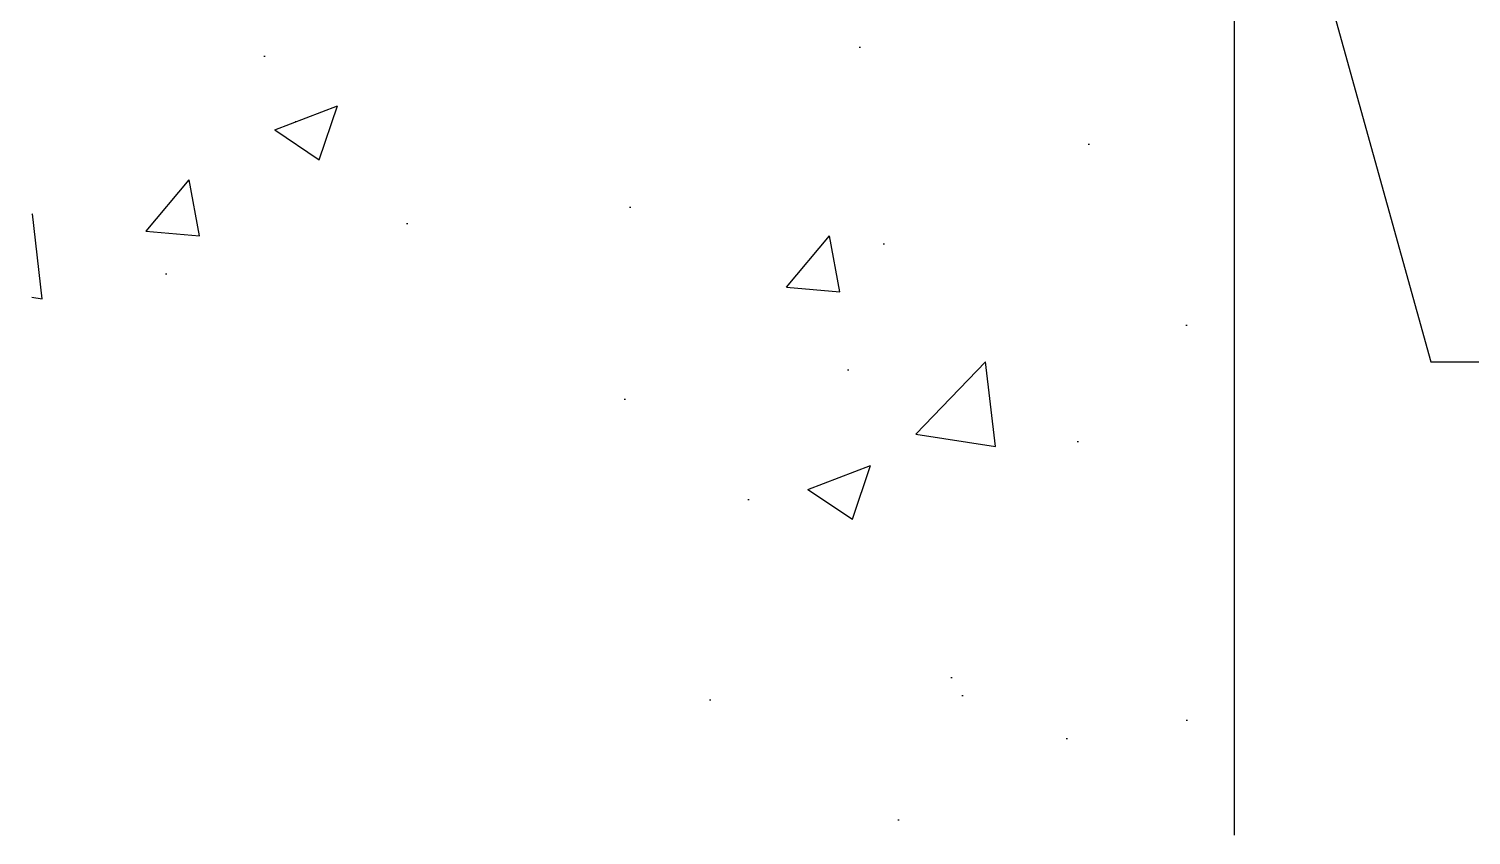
# Model space of a CAD drawing. Header units: inches. Extents: x -4.6 to 30.8, y 2.2 to 12.4.
# Drawn here: x -2.814 to 1.224, y 2.227 to 4.485 of the extents above; entities that cross this region are included whole.
import ezdxf

# ---------------------------------------------------------------- set-up
doc = ezdxf.new("R2010")
doc.units = ezdxf.units.IN
doc.header["$MEASUREMENT"] = 0
doc.layers.add('Conditions', color=1, linetype='Continuous')
doc.layers.add('Text', color=2, linetype='Continuous')
doc.styles.add('Arial', font='arial.ttf')
doc.dimstyles.new('Arial', dxfattribs={"dimtxt": 0.2425, "dimasz": 0.2425, "dimexe": 0.25, "dimexo": 0.25, "dimgap": 0.09, "dimtad": 0, "dimtih": 1, "dimtoh": 1, "dimdec": 4, "dimzin": 0, "dimdsep": 46, "dimlunit": 4, "dimtxsty": 'Arial', "dimcen": 0.09, "dimadec": 0, "dimazin": 0, "dimtfac": 1, "dimtdec": 4, "dimtofl": 0, "dimtmove": 0, "dimatfit": 3, "dimfxl": 0, "dimfrac": 2, "dimtolj": 1, "dimtzin": 0, "dimarcsym": 0})

msp = doc.modelspace()

# ---------------------------------------------------------------- hatches: boundary and pattern name
at = {"layer": 'Conditions'}
h = msp.add_hatch(dxfattribs=at)
h.set_pattern_fill('AR-CONC', color=256, scale=0.25, style=0)
h.set_pattern_definition([(50, (0, 0), (1.793150456501884, -0.1568803374564878), [0.1875, -2.0625]), (355, (0, 0), (-0.3468783340325, 1.88048033425003), [0.15, -1.65]), (100.4514, (0.1494292, -0.01307335), (1.446273454285054, 1.723598855152384), [0.159350475, -1.75285528]), (46.18420000000001, (0, 0.5), (2.668102621564111, -0.4137975358225452), [0.28125, -3.09375]), (96.6356, (0.2223418625, 0.4655167325), (2.336656763871758, 2.435294677251104), [0.23902572, -2.6292825]), (351.1842, (0, 0.5), (2.336654862834068, 2.435296502313312), [0.225, -2.475]), (21, (0.25, 0.375), (1.492267630296154, -1.006547226663347), [0.1875, -2.0625]), (326.0000000000001, (0.25, 0.375), (0.6082883298039543, 1.812875112617133), [0.15, -1.65]), (71.4514, (0.3743555825, 0.291120985), (2.100556571453725, 0.806326241774881), [0.159350475, -1.75285528]), (37.50000000000001, (0, 0), (0.03039963829322667, 0.8322346345782787), [0, -1.63, 0, -1.675, 0, -1.65625]), (7.499999999999999, (0, 0), (0.6576738436053715, 0.9860292797059006), [0, -0.955, 0, -1.5925, 0, -0.63125]), (327.5, (-0.5575, 0), (1.334556090431023, -0.0563871793359495), [0, -0.625, 0, -1.95, 0, -2.5875]), (317.5, (-0.8075, 0), (1.457965423355966, 0.2502624558307941), [0, -0.8125, 0, -1.295, 0, -1.8375])])
h.paths.add_polyline_path([(-2.813529210334274, 6.006349967967149), (-1.60781127036156, 6.006349967967149), (-1.60781127036156, 5.574283119399619), (-2.813529210334274, 5.574283119399619)])
h.paths.add_polyline_path([(-2.412726004331546, 6.429842464556509), (-2.008614476364288, 6.429842464556509), (-2.008614476364288, 6.06509996796715), (-2.412726004331546, 6.06509996796715)], flags=16)
h.paths.add_polyline_path([(-0.9054458172403529, 6.203917273448432), (0.2059849467432756, 6.203917273448432), (0.2059849467432756, 5.363548355758573), (-0.9054458172403529, 5.363548355758573)], flags=16)
h.paths.add_polyline_path([(-2.800786470127527, 3.606826830267369), (-2.744436925280318, 3.607333809143896), (-2.789273634996903, 3.595340188190068), (-2.790028698792767, 3.558501797399156)], flags=16)
edge = h.paths.add_edge_path()
edge.add_line((-1.70207356753721, 3.245207786384871), (-1.05760900999276, 3.245207786384872))
edge.add_line((-1.05760900999276, 3.245207786384872), (-1.05760900999276, 2.227406248222859))
edge.add_line((-1.05760900999276, 2.227406248222859), (0.5607196948381059, 2.227406248222859))
edge.add_line((0.5607196948381059, 2.227406248222859), (0.5607196948381059, 6.443585233091852))
edge.add_line((0.5607196948381059, 6.443585233091852), (0.5477197707015529, 6.456585157228408))
edge.add_line((0.5477197707015529, 6.456585157228408), (0.5328265516818546, 6.452118150899064))
edge.add_line((0.5328265516818546, 6.452118150899064), (0.5372935580111958, 6.467011369918762))
edge.add_line((0.5372935580111958, 6.467011369918762), (0.5104869548795882, 6.493817973050371))
edge.add_line((0.5104869548795882, 6.493817973050371), (0.4792550746666536, 6.484450420850681))
edge.add_line((0.4792550746666536, 6.484450420850681), (0.4886226268663424, 6.515682301063617))
edge.add_line((0.4886226268663424, 6.515682301063617), (0.4618160237347361, 6.542488904195221))
edge.add_line((0.4618160237347361, 6.542488904195221), (0.4469228047150371, 6.538021897865881))
edge.add_line((0.4469228047150371, 6.538021897865881), (0.451389811044379, 6.552915116885579))
edge.add_line((0.451389811044379, 6.552915116885579), (0.4245832079127707, 6.579721720017186))
edge.add_line((0.4245832079127707, 6.579721720017186), (0.3933513276998364, 6.570354167817496))
edge.add_line((0.3933513276998364, 6.570354167817496), (0.4027188798995254, 6.601586048030433))
edge.add_line((0.4027188798995254, 6.601586048030433), (0.3759122767679186, 6.628392651162041))
edge.add_line((0.3759122767679186, 6.628392651162041), (0.3610190577482201, 6.623925644832697))
edge.add_line((0.3610190577482201, 6.623925644832697), (0.3654860640775619, 6.638818863852396))
edge.add_line((0.3654860640775619, 6.638818863852396), (0.3386794609459543, 6.665625466984002))
edge.add_line((0.3386794609459543, 6.665625466984002), (0.3074475807330191, 6.656257914784314))
edge.add_line((0.3074475807330191, 6.656257914784314), (0.3168151329327084, 6.687489794997249))
edge.add_line((0.3168151329327084, 6.687489794997249), (0.290008529801101, 6.714296398128856))
edge.add_line((0.290008529801101, 6.714296398128856), (0.2751153107814033, 6.709829391799515))
edge.add_line((0.2751153107814033, 6.709829391799515), (0.2795823171107449, 6.724722610819211))
edge.add_line((0.2795823171107449, 6.724722610819211), (0.2527757139791373, 6.751529213950819))
edge.add_line((0.2527757139791373, 6.751529213950819), (0.2215438337662023, 6.742161661751131))
edge.add_line((0.2215438337662023, 6.742161661751131), (0.2309113859658913, 6.773393541964065))
edge.add_line((0.2309113859658913, 6.773393541964065), (0.2041047828342834, 6.800200145095673))
edge.add_line((0.2041047828342834, 6.800200145095673), (0.1892115638145863, 6.795733138766331))
edge.add_line((0.1892115638145863, 6.795733138766331), (0.1936785701439278, 6.810626357786029))
edge.add_line((0.1936785701439278, 6.810626357786029), (0.1668719670123208, 6.837432960917637))
edge.add_line((0.1668719670123208, 6.837432960917637), (0.1356400867993854, 6.828065408717947))
edge.add_line((0.1356400867993854, 6.828065408717947), (0.1450076389990746, 6.859297288930882))
edge.add_line((0.1450076389990746, 6.859297288930882), (0.1182010358674664, 6.88610389206249))
edge.add_line((0.1182010358674664, 6.88610389206249), (0.1033078168477692, 6.881636885733148))
edge.add_line((0.1033078168477692, 6.881636885733148), (0.1077748231771105, 6.896530104752845))
edge.add_line((0.1077748231771105, 6.896530104752845), (0.0809682200455021, 6.923336707884453))
edge.add_line((0.0809682200455021, 6.923336707884453), (0.04973633983256795, 6.913969155684763))
edge.add_line((0.04973633983256795, 6.913969155684763), (0.05910389203225733, 6.945201035897697))
edge.add_line((0.05910389203225733, 6.945201035897697), (0.03229728890064939, 6.972007639029306))
edge.add_line((0.03229728890064939, 6.972007639029306), (0.01740406988095223, 6.967540632699964))
edge.add_line((0.01740406988095223, 6.967540632699964), (0.02187107621029409, 6.982433851719662))
edge.add_line((0.02187107621029409, 6.982433851719662), (-0.00493552692131476, 7.009240454851271))
edge.add_line((-0.00493552692131476, 7.009240454851271), (-0.03616740713424865, 6.99987290265158))
edge.add_line((-0.03616740713424865, 6.99987290265158), (-0.02679985493455942, 7.031104782864515))
edge.add_line((-0.02679985493455942, 7.031104782864515), (-0.04699847753025914, 7.051303405460215))
edge.add_line((-0.04699847753025914, 7.051303405460215), (-0.06189169654995751, 7.046836399130877))
edge.add_line((-0.06189169654995751, 7.046836399130877), (-0.05742469022061562, 7.061729618150571))
edge.add_line((-0.05742469022061562, 7.061729618150571), (-0.08423129335222336, 7.08853622128218))
edge.add_line((-0.08423129335222336, 7.08853622128218), (-0.1154631735651588, 7.079168669082491))
edge.add_line((-0.1154631735651588, 7.079168669082491), (-0.1060956213654693, 7.110400549295426))
edge.add_line((-0.1060956213654693, 7.110400549295426), (-0.1329022244970766, 7.137207152427032))
edge.add_line((-0.1329022244970766, 7.137207152427032), (-0.1477954435167754, 7.13274014609769))
edge.add_line((-0.1477954435167754, 7.13274014609769), (-0.1433284371874333, 7.147633365117389))
edge.add_line((-0.1433284371874333, 7.147633365117389), (-0.1701350403190399, 7.174439968248996))
edge.add_line((-0.1701350403190399, 7.174439968248996), (-0.2013669205319762, 7.165072416049306))
edge.add_line((-0.2013669205319762, 7.165072416049306), (-0.1919993683322871, 7.196304296262241))
edge.add_line((-0.1919993683322871, 7.196304296262241), (-0.2188059714638955, 7.223110899393849))
edge.add_line((-0.2188059714638955, 7.223110899393849), (-0.2336991904835922, 7.218643893064507))
edge.add_line((-0.2336991904835922, 7.218643893064507), (-0.2292321841542505, 7.233537112084205))
edge.add_line((-0.2292321841542505, 7.233537112084205), (-0.2560387872858583, 7.260343715215813))
edge.add_line((-0.2560387872858583, 7.260343715215813), (-0.287270667498793, 7.250976163016124))
edge.add_line((-0.287270667498793, 7.250976163016124), (-0.2779031152991042, 7.282208043229058))
edge.add_line((-0.2779031152991042, 7.282208043229058), (-0.3047097184307116, 7.309014646360667))
edge.add_line((-0.3047097184307116, 7.309014646360667), (-0.3196029374504095, 7.304547640031325))
edge.add_line((-0.3196029374504095, 7.304547640031325), (-0.3151359311210676, 7.319440859051022))
edge.add_line((-0.3151359311210676, 7.319440859051022), (-0.341942534252676, 7.346247462182629))
edge.add_line((-0.341942534252676, 7.346247462182629), (-0.3731744144656101, 7.336879909982941))
edge.add_line((-0.3731744144656101, 7.336879909982941), (-0.3638068622659215, 7.368111790195876))
edge.add_line((-0.3638068622659215, 7.368111790195876), (-0.3906134653975276, 7.394918393327483))
edge.add_line((-0.3906134653975276, 7.394918393327483), (-0.4055066844172262, 7.390451386998142))
edge.add_line((-0.4055066844172262, 7.390451386998142), (-0.4010396780878847, 7.405344606017838))
edge.add_line((-0.4010396780878847, 7.405344606017838), (-0.4278462812194925, 7.432151209149447))
edge.add_line((-0.4278462812194925, 7.432151209149447), (-0.4590781614324274, 7.422783656949757))
edge.add_line((-0.4590781614324274, 7.422783656949757), (-0.4497106092327386, 7.45401553716269))
edge.add_line((-0.4497106092327386, 7.45401553716269), (-0.476517212364346, 7.4808221402943))
edge.add_line((-0.476517212364346, 7.4808221402943), (-0.4914104313840437, 7.476355133964957))
edge.add_line((-0.4914104313840437, 7.476355133964957), (-0.4869434250547021, 7.491248352984656))
edge.add_line((-0.4869434250547021, 7.491248352984656), (-0.5145363321570823, 7.518841260087036))
edge.add_arc((-0.4752056320073504, 7.558171960236767), 0.05562200956938013, 205.6942490058226, 224.9999999999998, ccw=False)
edge.add_line((-0.5253277675726039, 7.534056001310891), (-0.6028387140173701, 7.695153230636776))
edge.add_arc((-0.5919528598284358, 7.701562565578635), 0.01263255302065542, 59.51142386447492, 210.4885761355603, ccw=False)
edge.add_line((-0.5855435248865837, 7.712448419767573), (-0.4244462955606908, 7.634937473322804))
edge.add_arc((-0.4485622544865672, 7.584815337757553), 0.05562200956937742, 44.99999999999869, 64.30575099417632, ccw=False)
edge.add_line((-0.4092315543368364, 7.624146037907282), (-0.3873577048959, 7.602272188466347))
edge.add_line((-0.3873577048959, 7.602272188466347), (-0.3561258246829648, 7.611639740666036))
edge.add_line((-0.3561258246829648, 7.611639740666036), (-0.3654933768826545, 7.580407860453101))
edge.add_line((-0.3654933768826545, 7.580407860453101), (-0.3386867737510471, 7.553601257321493))
edge.add_line((-0.3386867737510471, 7.553601257321493), (-0.32379355473135, 7.558068263650834))
edge.add_line((-0.32379355473135, 7.558068263650834), (-0.3282605610606908, 7.543175044631138))
edge.add_line((-0.3282605610606908, 7.543175044631138), (-0.3014539579290832, 7.51636844149953))
edge.add_line((-0.3014539579290832, 7.51636844149953), (-0.2702220777161479, 7.525735993699221))
edge.add_line((-0.2702220777161479, 7.525735993699221), (-0.2795896299158375, 7.494504113486284))
edge.add_line((-0.2795896299158375, 7.494504113486284), (-0.2527830267842294, 7.467697510354677))
edge.add_line((-0.2527830267842294, 7.467697510354677), (-0.2378898077645323, 7.472164516684019))
edge.add_line((-0.2378898077645323, 7.472164516684019), (-0.2423568140938741, 7.457271297664322))
edge.add_line((-0.2423568140938741, 7.457271297664322), (-0.215550210962266, 7.430464694532714))
edge.add_line((-0.215550210962266, 7.430464694532714), (-0.1843183307493312, 7.439832246732403))
edge.add_line((-0.1843183307493312, 7.439832246732403), (-0.1936858829490202, 7.408600366519469))
edge.add_line((-0.1936858829490202, 7.408600366519469), (-0.1668792798174126, 7.38179376338786))
edge.add_line((-0.1668792798174126, 7.38179376338786), (-0.1519860607977149, 7.386260769717202))
edge.add_line((-0.1519860607977149, 7.386260769717202), (-0.1564530671270569, 7.371367550697504))
edge.add_line((-0.1564530671270569, 7.371367550697504), (-0.1296464639954497, 7.344560947565896))
edge.add_line((-0.1296464639954497, 7.344560947565896), (-0.09841458378251437, 7.353928499765586))
edge.add_line((-0.09841458378251437, 7.353928499765586), (-0.1077821359822036, 7.322696619552651))
edge.add_line((-0.1077821359822036, 7.322696619552651), (-0.0809755328505955, 7.295890016421042))
edge.add_line((-0.0809755328505955, 7.295890016421042), (-0.06608231383089802, 7.300357022750385))
edge.add_line((-0.06608231383089802, 7.300357022750385), (-0.07054932016023963, 7.285463803730688))
edge.add_line((-0.07054932016023963, 7.285463803730688), (-0.04374271702863224, 7.258657200599081))
edge.add_line((-0.04374271702863224, 7.258657200599081), (-0.01251083681569667, 7.268024752798769))
edge.add_line((-0.01251083681569668, 7.268024752798769), (-0.02187838901538636, 7.236792872585834))
edge.add_line((-0.02187838901538636, 7.236792872585834), (0.004928214116221442, 7.209986269454228))
edge.add_line((0.004928214116221443, 7.209986269454228), (0.01982143313591929, 7.214453275783569))
edge.add_line((0.01982143313591929, 7.214453275783569), (0.01535442680657785, 7.199560056763871))
edge.add_line((0.01535442680657785, 7.199560056763871), (0.03555304940227971, 7.17936143416817))
edge.add_line((0.03555304940227971, 7.17936143416817), (0.06678492961521328, 7.18872898636786))
edge.add_line((0.06678492961521328, 7.18872898636786), (0.05741737741552397, 7.157497106154924))
edge.add_line((0.05741737741552397, 7.157497106154924), (0.08422398054713107, 7.130690503023318))
edge.add_line((0.08422398054713107, 7.130690503023318), (0.09911719956682939, 7.135157509352659))
edge.add_line((0.09911719956682939, 7.135157509352659), (0.0946501932374877, 7.120264290332962))
edge.add_line((0.0946501932374877, 7.120264290332962), (0.1214567963690945, 7.093457687201354))
edge.add_line((0.1214567963690945, 7.093457687201354), (0.1526886765820304, 7.102825239401045))
edge.add_line((0.1526886765820304, 7.102825239401045), (0.1433211243823411, 7.071593359188108))
edge.add_line((0.1433211243823411, 7.071593359188108), (0.1701277275139478, 7.044786756056501))
edge.add_line((0.1701277275139478, 7.044786756056501), (0.1850209465336461, 7.049253762385841))
edge.add_line((0.1850209465336461, 7.049253762385841), (0.1805539402043049, 7.034360543366144))
edge.add_line((0.1805539402043049, 7.034360543366144), (0.2073605433359119, 7.007553940234538))
edge.add_line((0.2073605433359119, 7.007553940234538), (0.2385924235488475, 7.016921492434228))
edge.add_line((0.2385924235488475, 7.016921492434228), (0.229224871349158, 6.985689612221291))
edge.add_line((0.229224871349158, 6.985689612221291), (0.2560314744807655, 6.958883009089685))
edge.add_line((0.2560314744807655, 6.958883009089685), (0.2709246935004632, 6.963350015419025))
edge.add_line((0.2709246935004632, 6.963350015419025), (0.2664576871711218, 6.948456796399328))
edge.add_line((0.2664576871711218, 6.948456796399328), (0.2932642903027302, 6.921650193267721))
edge.add_line((0.2932642903027302, 6.921650193267721), (0.324496170515664, 6.931017745467409))
edge.add_line((0.324496170515664, 6.931017745467409), (0.3151286183159752, 6.899785865254476))
edge.add_line((0.3151286183159752, 6.899785865254476), (0.3419352214475821, 6.872979262122867))
edge.add_line((0.3419352214475821, 6.872979262122867), (0.3568284404672801, 6.877446268452208))
edge.add_line((0.3568284404672801, 6.877446268452208), (0.3523614341379386, 6.862553049432512))
edge.add_line((0.3523614341379386, 6.862553049432512), (0.3791680372695462, 6.835746446300904))
edge.add_line((0.3791680372695462, 6.835746446300904), (0.4103999174824813, 6.845113998500593))
edge.add_line((0.4103999174824813, 6.845113998500593), (0.4010323652827924, 6.813882118287659))
edge.add_line((0.4010323652827924, 6.813882118287659), (0.4278389684143982, 6.787075515156051))
edge.add_line((0.4278389684143982, 6.787075515156051), (0.4427321874340972, 6.791542521485392))
edge.add_line((0.4427321874340972, 6.791542521485392), (0.4382651811047558, 6.776649302465693))
edge.add_line((0.4382651811047558, 6.776649302465693), (0.4650717842363634, 6.749842699334087))
edge.add_line((0.4650717842363634, 6.749842699334087), (0.4963036644492982, 6.759210251533776))
edge.add_line((0.4963036644492982, 6.759210251533776), (0.4869361122496091, 6.727978371320842))
edge.add_line((0.4869361122496091, 6.727978371320842), (0.5137427153812172, 6.701171768189233))
edge.add_line((0.5137427153812172, 6.701171768189233), (0.5286359344009144, 6.705638774518575))
edge.add_line((0.5286359344009144, 6.705638774518575), (0.5241689280715728, 6.690745555498879))
edge.add_line((0.5241689280715728, 6.690745555498879), (0.5509755312031817, 6.66393895236727))
edge.add_line((0.5509755312031817, 6.66393895236727), (0.5607196948381059, 6.666861573767908))
edge.add_line((0.5607196948381059, 6.666861573767908), (0.560719694838106, 8.035724967967152))
edge.add_line((0.560719694838106, 8.035724967967152), (-2.805274393611043, 8.035724967967152))
edge.add_line((-2.805274393611043, 8.035724967967152), (-2.805274393611044, 3.289169030712334))
edge.add_line((-2.805274393611044, 3.289169030712334), (-1.702073567537211, 3.289169030712334))
edge.add_line((-1.702073567537211, 3.289169030712334), (-1.70207356753721, 3.245207786384871))
h.paths.add_polyline_path([(-0.546034128458512, 8.035724967967152), (-2.805274393611043, 8.035724967967152), (-2.805274393611043, 7.874431420674974), (-0.546034128458512, 7.874431420674973)])

# ---------------------------------------------------------------- linework, layer by layer
msp.add_lwpolyline([(0.5607196948381059, 8.035724967967152), (0.5607196948381059, 2.227406248222859)], dxfattribs=at)

# ---------------------------------------------------------------- leaders
at = {"layer": 'Text', "annotation_type": 0, "has_hookline": 1, "hookline_direction": 0, "text_width": 3.917714870395634}
msp.add_leader([(0.5944636597768707, 5.413860137894002), (1.111007176800783, 3.553033278034899), (1.271007176800783, 3.553033278034899)], dimstyle='Arial', dxfattribs=at)

doc.saveas('drawing.dxf')
